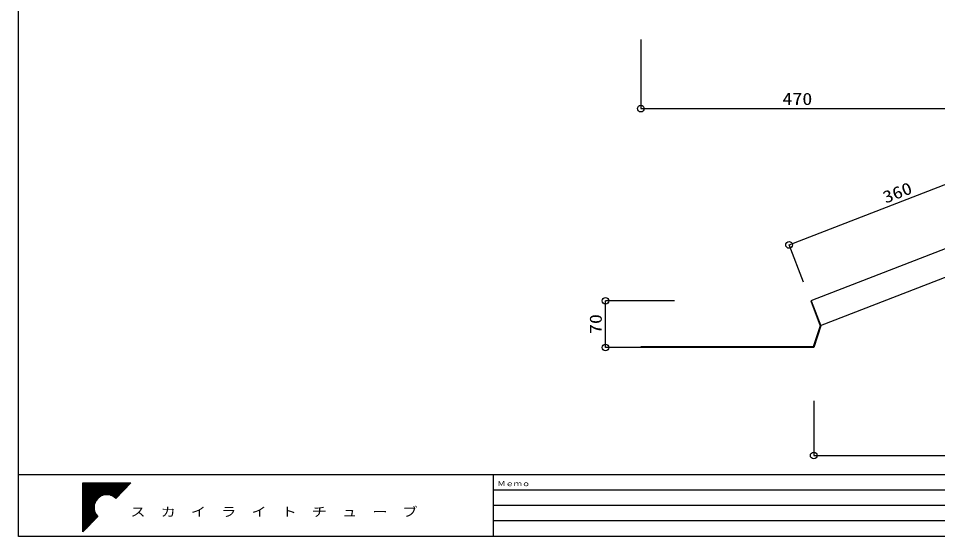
# Model space of a CAD drawing. Units: millimetres at full size. Extents: x -1447 to 1447, y -1005 to 1005.
# Drawn here: x -1447 to -64, y -1005 to -226 of the extents above; entities that cross this region are included whole.
import ezdxf
from ezdxf.enums import TextEntityAlignment as Align

# ---------------------------------------------------------------- set-up
doc = ezdxf.new("R2010")
doc.units = ezdxf.units.MM
doc.header["$LTSCALE"] = 7.8
for name, color, linetype in [('0-1___', 134, 'Continuous'), ('0-3__0-2_用紙フォ__マット_1_1_', 134, 'Continuous'), ('F-F', 134, 'Continuous')]:
    doc.layers.add(name, color=color, linetype=linetype)
doc.styles.add('ＭＳ ゴシック', font='')
doc.styles.get('ＭＳ ゴシック').set_extended_font_data('MS Gothic')

msp = doc.modelspace()

# ---------------------------------------------------------------- linework, layer by layer
at = {"layer": '0-1___', "color": 3}
for p, q in [((-1396.925, -911.252), (1446.625, -911.252)), ((-732.365, -911.252), (-732.365, -1003.282))]:
    msp.add_line(p, q, dxfattribs=at)
at = {"layer": '0-1___', "color": 6}
for p, q in [((-732.266, -934.259), (268.025, -934.259)), ((-731.383, -957.267), (268.025, -957.267)), ((-732.266, -980.274), (268.025, -980.274))]:
    msp.add_line(p, q, dxfattribs=at)
at = {"layer": '0-1___', "color": 3}
msp.add_lwpolyline([(-1446.625, 1004.65), (1446.625, 1004.65), (1446.625, -1004.65), (-1446.625, -1004.65)], close=True, dxfattribs=at)
msp.add_lwpolyline([(-1446.625, -911.252), (1446.625, -911.252), (1446.625, -1003.282)], dxfattribs=at)
at = {"layer": '0-3__0-2_用紙フォ__マット_1_1_'}
for p, q in [((-1349.584, -924.024), (-1277.687, -924.024)), ((-1349.584, -997.606), (-1349.584, -924.024)), ((-1349.584, -925.444), (-1279.074, -925.444)), ((-1277.687, -924.024), (-1300.241, -947.107)), ((-1349.584, -926.864), (-1280.462, -926.864)), ((-1349.584, -928.284), (-1281.849, -928.284)), ((-1349.584, -929.704), (-1283.237, -929.704)), ((-1349.584, -931.124), (-1284.624, -931.124)), ((-1349.584, -932.544), (-1286.012, -932.544)), ((-1349.584, -933.964), (-1287.399, -933.964)), ((-1349.584, -935.384), (-1288.787, -935.384)), ((-1349.584, -936.804), (-1290.174, -936.804)), ((-1349.584, -938.224), (-1291.562, -938.224)), ((-1349.584, -939.644), (-1292.949, -939.644)), ((-1349.584, -941.064), (-1294.337, -941.064)), ((-1349.584, -942.484), (-1319.23, -942.484)), ((-1349.584, -943.904), (-1322.654, -943.904)), ((-1349.584, -945.324), (-1324.92, -945.324)), ((-1349.584, -946.744), (-1326.648, -946.744)), ((-1349.584, -948.164), (-1328.032, -948.164)), ((-1349.584, -949.584), (-1329.165, -949.584)), ((-1349.584, -951.004), (-1330.099, -951.004)), ((-1349.584, -952.424), (-1330.866, -952.424)), ((-1349.584, -953.844), (-1331.488, -953.844)), ((-1308.041, -942.484), (-1295.724, -942.484)), ((-1304.616, -943.904), (-1297.111, -943.904)), ((-1302.35, -945.324), (-1298.499, -945.324)), ((-1349.584, -955.264), (-1331.979, -955.264)), ((-1349.584, -956.684), (-1332.35, -956.684)), ((-1349.584, -958.104), (-1332.608, -958.104)), ((-1349.584, -959.524), (-1332.757, -959.524)), ((-1349.584, -960.944), (-1332.8, -960.944)), ((-1349.584, -962.364), (-1332.738, -962.364)), ((-1349.584, -963.784), (-1332.569, -963.784)), ((-1349.584, -965.204), (-1332.291, -965.204)), ((-1349.584, -966.624), (-1331.899, -966.624)), ((-1349.584, -968.044), (-1331.385, -968.044)), ((-1349.584, -969.464), (-1330.738, -969.464)), ((-1349.584, -970.884), (-1329.943, -970.884)), ((-1349.584, -972.304), (-1328.975, -972.304)), ((-1349.584, -973.724), (-1327.801, -973.724)), ((-1327.027, -974.521), (-1349.584, -997.606)), ((-1349.584, -975.144), (-1327.636, -975.144)), ((-1349.584, -976.564), (-1329.024, -976.564)), ((-1349.584, -977.984), (-1330.411, -977.984)), ((-1349.584, -979.404), (-1331.798, -979.404)), ((-1349.584, -980.824), (-1333.186, -980.824)), ((-1349.584, -982.244), (-1334.573, -982.244)), ((-1349.584, -983.664), (-1335.961, -983.664)), ((-1349.584, -985.084), (-1337.348, -985.084)), ((-1349.584, -986.504), (-1338.736, -986.504)), ((-1349.584, -987.924), (-1340.123, -987.924)), ((-1349.584, -989.344), (-1341.511, -989.344)), ((-1349.584, -990.764), (-1342.898, -990.764)), ((-1349.584, -992.184), (-1344.286, -992.184)), ((-1349.584, -993.604), (-1345.673, -993.604)), ((-1349.584, -995.024), (-1347.061, -995.024)), ((-1349.584, -996.444), (-1348.448, -996.444))]:
    msp.add_line(p, q, dxfattribs=at)
for start, end in [(45.66363, 224.51236), (224.51236, 225.66363)]:
    msp.add_arc((-1313.635, -960.815), 19.166, start, end, dxfattribs=at)
at = {"layer": 'F-F', "color": 4}
for p, q in [((-510.4, -257.169), (-510.4, -361.216)), ((-510.4, -361.216), (-40.4, -361.216)), ((-287.563, -566.185), (48.145, -436.185)), ((-265.844, -622.272), (-287.563, -566.185)), ((-459.644, -650.315), (-563.691, -650.315)), ((-563.691, -720.315), (-563.691, -650.315)), ((-459.644, -720.315), (-563.691, -720.315)), ((-250.4, -800.654), (-250.4, -882.724)), ((-250.4, -882.724), (169.6, -882.724))]:
    msp.add_line(p, q, dxfattribs=at)
at = {"layer": 'F-F'}
for p, q in [((95.168, -557.616), (-240.54, -687.616)), ((-240.54, -687.616), (-251.117, -719.315)), ((-251.117, -719.315), (-510.4, -719.315)), ((-250.396, -720.315), (-510.4, -720.315))]:
    msp.add_line(p, q, dxfattribs=at)
for points in [[(80.724, -520.315), (-254.985, -650.315), (-240.54, -687.616)], [(-254.052, -649.954), (-239.477, -687.591), (-250.396, -720.315)]]:
    msp.add_lwpolyline(points, dxfattribs=at)
at = {"layer": 'F-F', "color": 4}
for centre in [(-510.4, -361.216), (-287.563, -566.185), (-563.691, -650.315), (-563.691, -720.315), (-250.4, -882.724)]:
    msp.add_circle(centre, 5, dxfattribs=at)

# ---------------------------------------------------------------- texts
at = {"layer": '0-1___', "style": 'ＭＳ ゴシック', "width": 1.2}
msp.add_text('Ｍｅｍｏ', height=7.372, dxfattribs=at).set_placement((-726.339, -931.011), align=Align.BOTTOM_LEFT)
at = {"layer": '0-1___', "color": 6, "style": 'ＭＳ ゴシック', "width": 1.2}
msp.add_text('ス\u3000カ\u3000イ\u3000ラ\u3000イ\u3000ト\u3000チ\u3000ュ\u3000ー\u3000ブ', height=13.89, dxfattribs=at).set_placement((-1278.089, -978.487), align=Align.BOTTOM_LEFT)
at = {"layer": 'F-F', "color": 4, "style": 'ＭＳ ゴシック', "width": 1.2}
msp.add_text('470', height=18.33, dxfattribs=at).set_placement((-297.459, -361.216), align=Align.BOTTOM_LEFT)
for s, rotation, p in [('360', 21.168, (-140.279, -509.151)), ('70', 90, (-563.691, -700.021))]:
    msp.add_text(s, height=18.33, rotation=rotation, dxfattribs=at).set_placement(p, align=Align.BOTTOM_LEFT)

doc.saveas('drawing.dxf')
